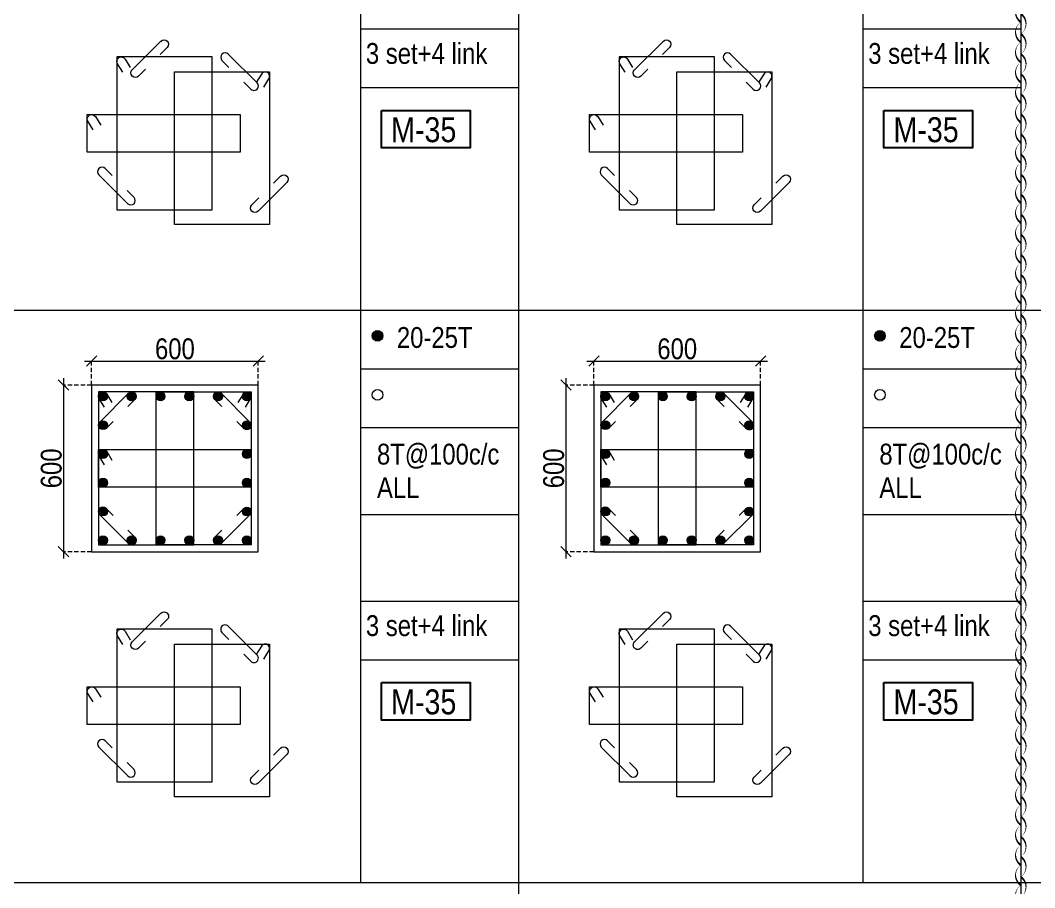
# Model space of a CAD drawing. Header units: millimetres. Extents: x 1112055 to 3390982, y -148532 to 766891.
# Drawn here: x 2250933 to 2265539, y 626940 to 639432 of the extents above; entities that cross this region are included whole.
import ezdxf
from ezdxf.enums import TextEntityAlignment as Align

# ---------------------------------------------------------------- set-up
doc = ezdxf.new("R2010")
doc.units = ezdxf.units.MM
doc.header["$PDMODE"] = 35
doc.header["$PDSIZE"] = -25
doc.linetypes.add('DASHED2', pattern=[0.375, 0.25, -0.125])
doc.linetypes.add('Hidden', pattern=[9.525, 6.35, -3.175])
for name, color, linetype, lineweight in [('B COL. SIZE DIM', 220, 'Continuous', 25), ('B COLSCH', 204, 'Continuous', 20), ('B COLUMN', 1, 'Hidden', 9), ('B P.C.C', 251, 'Continuous', 0), ('B STEEL', 34, 'Continuous', 15)]:
    doc.layers.add(name, color=color, linetype=linetype, lineweight=lineweight)
doc.layers.add('B TEXT', color=7, linetype='Continuous')
doc.styles.add('dim inside', font='romans.shx', dxfattribs={"width": 0.8, "height": 125})
doc.styles.add('SWINC', font='swissc.ttf')
doc.dimstyles.new('dim inside', dxfattribs={"dimtxt": 125, "dimasz": 100, "dimexe": 0, "dimexo": 0, "dimgap": 10, "dimtad": 0, "dimdec": 0, "dimzin": 0, "dimdsep": 46, "dimtxsty": 'dim inside', "dimblk": 'SMALL', "dimcen": 0.09, "dimadec": 0, "dimazin": 0, "dimtfac": 1, "dimtdec": 0, "dimtofl": 0, "dimtmove": 0, "dimatfit": 3, "dimfxl": 1, "dimtolj": 1, "dimtzin": 0, "dimarcsym": 2})

# ---------------------------------------------------------------- blocks, each defined once
blk = doc.blocks.new('_Oblique')
at = {"color": 0, "linetype": 'ByBlock', "lineweight": -2}
blk.add_line((-0.5, -0.5), (0.5, 0.5), dxfattribs=at)
blk = doc.blocks.new('*D3342')
at = {"layer": 'B COL. SIZE DIM', "color": 250, "lineweight": 9, "ltscale": 250, "transparency": 16777216}
blk.add_line((2251859, 634524), (2254459, 634524), dxfattribs=at)
at = {"layer": 'B COL. SIZE DIM', "color": 250, "linetype": 'DASHED2', "lineweight": 9, "ltscale": 250, "transparency": 16777216}
for p, q in [((2251959, 634179), (2251959, 634524)), ((2254359, 634179), (2254359, 634524))]:
    blk.add_line(p, q, dxfattribs=at)
at = {"layer": 'Defpoints', "color": 0, "transparency": 16777216}
for p in [(2254359, 634524), (2251959, 634179), (2254359, 634179)]:
    blk.add_point(p, dxfattribs=at)
at = {"layer": 'B COL. SIZE DIM', "color": 250, "lineweight": 9, "transparency": 16777216, "xscale": 150, "yscale": 150, "zscale": 150, "rotation": 180}
blk.add_blockref('_Oblique', (2251959, 634524), dxfattribs=at)
at = {"layer": 'B COL. SIZE DIM', "color": 250, "lineweight": 9, "transparency": 16777216, "xscale": 150, "yscale": 150, "zscale": 150}
blk.add_blockref('_Oblique', (2254359, 634524), dxfattribs=at)
at = {"layer": 'B COL. SIZE DIM', "color": 6, "transparency": 16777216, "insert": (2253159, 634699), "char_height": 300, "attachment_point": 5, "style": 'SWINC'}
blk.add_mtext('\\A1;600', dxfattribs=at)
blk = doc.blocks.new('*D3343')
at = {"layer": 'B COL. SIZE DIM', "color": 250, "lineweight": 9, "ltscale": 250, "transparency": 16777216}
blk.add_line((2251555, 634279), (2251555, 631679), dxfattribs=at)
at = {"layer": 'B COL. SIZE DIM', "color": 250, "linetype": 'DASHED2', "lineweight": 9, "ltscale": 250, "transparency": 16777216}
for p, q in [((2251959, 634179), (2251555, 634179)), ((2251959, 631779), (2251555, 631779))]:
    blk.add_line(p, q, dxfattribs=at)
at = {"layer": 'Defpoints', "color": 0, "transparency": 16777216}
for p in [(2251959, 634179), (2251555, 631779), (2251959, 631779)]:
    blk.add_point(p, dxfattribs=at)
at = {"layer": 'B COL. SIZE DIM', "color": 250, "lineweight": 9, "transparency": 16777216, "xscale": 150, "yscale": 150, "zscale": 150}
for p, rotation in [((2251555, 634179), 90), ((2251555, 631779), 270)]:
    blk.add_blockref('_Oblique', p, dxfattribs=dict(at, rotation=rotation))
at = {"layer": 'B COL. SIZE DIM', "color": 6, "transparency": 16777216, "insert": (2251380, 632979), "char_height": 300, "attachment_point": 5, "rotation": 90, "style": 'SWINC'}
blk.add_mtext('\\A1;600', dxfattribs=at)
blk = doc.blocks.new('*D3236')
at = {"layer": 'B COL. SIZE DIM', "color": 250, "lineweight": 9, "ltscale": 250, "transparency": 16777216}
blk.add_line((2259092, 634524), (2261692, 634524), dxfattribs=at)
at = {"layer": 'B COL. SIZE DIM', "color": 250, "linetype": 'DASHED2', "lineweight": 9, "ltscale": 250, "transparency": 16777216}
for p, q in [((2259192, 634179), (2259192, 634524)), ((2261592, 634179), (2261592, 634524))]:
    blk.add_line(p, q, dxfattribs=at)
at = {"layer": 'Defpoints', "color": 0, "transparency": 16777216}
for p in [(2261592, 634524), (2259192, 634179), (2261592, 634179)]:
    blk.add_point(p, dxfattribs=at)
at = {"layer": 'B COL. SIZE DIM', "color": 250, "lineweight": 9, "transparency": 16777216, "xscale": 150, "yscale": 150, "zscale": 150, "rotation": 180}
blk.add_blockref('_Oblique', (2259192, 634524), dxfattribs=at)
at = {"layer": 'B COL. SIZE DIM', "color": 250, "lineweight": 9, "transparency": 16777216, "xscale": 150, "yscale": 150, "zscale": 150}
blk.add_blockref('_Oblique', (2261592, 634524), dxfattribs=at)
at = {"layer": 'B COL. SIZE DIM', "color": 6, "transparency": 16777216, "insert": (2260392, 634699), "char_height": 300, "attachment_point": 5, "style": 'SWINC'}
blk.add_mtext('\\A1;600', dxfattribs=at)
blk = doc.blocks.new('*D3237')
at = {"layer": 'B COL. SIZE DIM', "color": 250, "lineweight": 9, "ltscale": 250, "transparency": 16777216}
blk.add_line((2258789, 634279), (2258789, 631679), dxfattribs=at)
at = {"layer": 'B COL. SIZE DIM', "color": 250, "linetype": 'DASHED2', "lineweight": 9, "ltscale": 250, "transparency": 16777216}
for p, q in [((2259192, 634179), (2258789, 634179)), ((2259192, 631779), (2258789, 631779))]:
    blk.add_line(p, q, dxfattribs=at)
at = {"layer": 'Defpoints', "color": 0, "transparency": 16777216}
for p in [(2259192, 634179), (2258789, 631779), (2259192, 631779)]:
    blk.add_point(p, dxfattribs=at)
at = {"layer": 'B COL. SIZE DIM', "color": 250, "lineweight": 9, "transparency": 16777216, "xscale": 150, "yscale": 150, "zscale": 150}
for p, rotation in [((2258789, 634179), 90), ((2258789, 631779), 270)]:
    blk.add_blockref('_Oblique', p, dxfattribs=dict(at, rotation=rotation))
at = {"layer": 'B COL. SIZE DIM', "color": 6, "transparency": 16777216, "insert": (2258614, 632979), "char_height": 300, "attachment_point": 5, "rotation": 90, "style": 'SWINC'}
blk.add_mtext('\\A1;600', dxfattribs=at)

msp = doc.modelspace()

# ---------------------------------------------------------------- hatches: boundary and pattern name
at = {"layer": 'B STEEL', "lineweight": 9, "ltscale": 0.5}
h = msp.add_hatch(color=34, dxfattribs=at)
edge = h.paths.add_edge_path()
edge.add_arc((2256077.2, 634888.4), 76.8, 0, 360)
h = msp.add_hatch(color=34, dxfattribs=at)
edge = h.paths.add_edge_path()
edge.add_arc((2263310.8, 634888.4), 76.8, 0, 360)
h = msp.add_hatch(color=34, dxfattribs=at)
edge = h.paths.add_edge_path()
edge.add_arc((2252122.9, 634015.2), 64, 0, 360)
h = msp.add_hatch(color=34, dxfattribs=at)
edge = h.paths.add_edge_path()
edge.add_arc((2252537.3, 634015.2), 64, 180, 540, ccw=False)
at = {"layer": 'B STEEL'}
h = msp.add_hatch(color=34, dxfattribs=at)
edge = h.paths.add_edge_path()
edge.add_arc((2252951.7, 634015.2), 64, 0, 360)
h = msp.add_hatch(color=34, dxfattribs=at)
edge = h.paths.add_edge_path()
edge.add_arc((2253366.1, 634015.2), 64, 0, 360)
at = {"layer": 'B STEEL', "lineweight": 9, "ltscale": 0.5}
h = msp.add_hatch(color=34, dxfattribs=at)
edge = h.paths.add_edge_path()
edge.add_arc((2253780.4, 634015.2), 64, 180, 540, ccw=False)
h = msp.add_hatch(color=34, dxfattribs=at)
edge = h.paths.add_edge_path()
edge.add_arc((2254194.8, 634015.2), 64, 180, 540, ccw=False)
h = msp.add_hatch(color=34, dxfattribs=at)
edge = h.paths.add_edge_path()
edge.add_arc((2259356.4, 634015.2), 64, 0, 360)
h = msp.add_hatch(color=34, dxfattribs=at)
edge = h.paths.add_edge_path()
edge.add_arc((2259770.8, 634015.2), 64, 180, 540, ccw=False)
at = {"layer": 'B STEEL'}
h = msp.add_hatch(color=34, dxfattribs=at)
edge = h.paths.add_edge_path()
edge.add_arc((2260185.2, 634015.2), 64, 0, 360)
h = msp.add_hatch(color=34, dxfattribs=at)
edge = h.paths.add_edge_path()
edge.add_arc((2260599.6, 634015.2), 64, 0, 360)
at = {"layer": 'B STEEL', "lineweight": 9, "ltscale": 0.5}
h = msp.add_hatch(color=34, dxfattribs=at)
edge = h.paths.add_edge_path()
edge.add_arc((2261014, 634015.2), 64, 180, 540, ccw=False)
h = msp.add_hatch(color=34, dxfattribs=at)
edge = h.paths.add_edge_path()
edge.add_arc((2261428.4, 634015.2), 64, 180, 540, ccw=False)
h = msp.add_hatch(color=34, dxfattribs=at)
edge = h.paths.add_edge_path()
edge.add_arc((2252122.9, 633600.8), 64, 0, 360)
h = msp.add_hatch(color=34, dxfattribs=at)
edge = h.paths.add_edge_path()
edge.add_arc((2254194.8, 633600.8), 64, 180, 540, ccw=False)
h = msp.add_hatch(color=34, dxfattribs=at)
edge = h.paths.add_edge_path()
edge.add_arc((2259356.4, 633600.8), 64, 0, 360)
h = msp.add_hatch(color=34, dxfattribs=at)
edge = h.paths.add_edge_path()
edge.add_arc((2261428.4, 633600.8), 64, 180, 540, ccw=False)
at = {"layer": 'B STEEL'}
h = msp.add_hatch(color=34, dxfattribs=at)
edge = h.paths.add_edge_path()
edge.add_arc((2252122.9, 633186.5), 64, 0, 360)
h = msp.add_hatch(color=34, dxfattribs=at)
edge = h.paths.add_edge_path()
edge.add_arc((2254194.8, 633186.5), 64, 0, 360)
h = msp.add_hatch(color=34, dxfattribs=at)
edge = h.paths.add_edge_path()
edge.add_arc((2259356.4, 633186.5), 64, 0, 360)
h = msp.add_hatch(color=34, dxfattribs=at)
edge = h.paths.add_edge_path()
edge.add_arc((2261428.4, 633186.5), 64, 0, 360)
h = msp.add_hatch(color=34, dxfattribs=at)
edge = h.paths.add_edge_path()
edge.add_arc((2252122.9, 632772.1), 64, 0, 360)
h = msp.add_hatch(color=34, dxfattribs=at)
edge = h.paths.add_edge_path()
edge.add_arc((2254194.8, 632772.1), 64, 0, 360)
h = msp.add_hatch(color=34, dxfattribs=at)
edge = h.paths.add_edge_path()
edge.add_arc((2259356.4, 632772.1), 64, 0, 360)
h = msp.add_hatch(color=34, dxfattribs=at)
edge = h.paths.add_edge_path()
edge.add_arc((2261428.4, 632772.1), 64, 0, 360)
at = {"layer": 'B STEEL', "lineweight": 9, "ltscale": 0.5}
h = msp.add_hatch(color=34, dxfattribs=at)
edge = h.paths.add_edge_path()
edge.add_arc((2252122.9, 632357.7), 64, 0, 360)
h = msp.add_hatch(color=34, dxfattribs=at)
edge = h.paths.add_edge_path()
edge.add_arc((2254194.8, 632357.7), 64, 180, 540, ccw=False)
h = msp.add_hatch(color=34, dxfattribs=at)
edge = h.paths.add_edge_path()
edge.add_arc((2259356.4, 632357.7), 64, 0, 360)
h = msp.add_hatch(color=34, dxfattribs=at)
edge = h.paths.add_edge_path()
edge.add_arc((2261428.4, 632357.7), 64, 180, 540, ccw=False)
h = msp.add_hatch(color=34, dxfattribs=at)
edge = h.paths.add_edge_path()
edge.add_arc((2252122.9, 631943.3), 64, 0, 360, ccw=False)
h = msp.add_hatch(color=34, dxfattribs=at)
edge = h.paths.add_edge_path()
edge.add_arc((2252537.3, 631943.3), 64, -180, 180)
at = {"layer": 'B STEEL'}
h = msp.add_hatch(color=34, dxfattribs=at)
edge = h.paths.add_edge_path()
edge.add_arc((2252951.7, 631943.3), 64, 0, 360)
h = msp.add_hatch(color=34, dxfattribs=at)
edge = h.paths.add_edge_path()
edge.add_arc((2253366.1, 631943.3), 64, 0, 360)
at = {"layer": 'B STEEL', "lineweight": 9, "ltscale": 0.5}
h = msp.add_hatch(color=34, dxfattribs=at)
edge = h.paths.add_edge_path()
edge.add_arc((2253780.4, 631943.3), 64, -180, 180)
h = msp.add_hatch(color=34, dxfattribs=at)
edge = h.paths.add_edge_path()
edge.add_arc((2254194.8, 631943.3), 64, -180, 180)
h = msp.add_hatch(color=34, dxfattribs=at)
edge = h.paths.add_edge_path()
edge.add_arc((2259356.4, 631943.3), 64, 0, 360, ccw=False)
h = msp.add_hatch(color=34, dxfattribs=at)
edge = h.paths.add_edge_path()
edge.add_arc((2259770.8, 631943.3), 64, -180, 180)
at = {"layer": 'B STEEL'}
h = msp.add_hatch(color=34, dxfattribs=at)
edge = h.paths.add_edge_path()
edge.add_arc((2260185.2, 631943.3), 64, 0, 360)
h = msp.add_hatch(color=34, dxfattribs=at)
edge = h.paths.add_edge_path()
edge.add_arc((2260599.6, 631943.3), 64, 0, 360)
at = {"layer": 'B STEEL', "lineweight": 9, "ltscale": 0.5}
h = msp.add_hatch(color=34, dxfattribs=at)
edge = h.paths.add_edge_path()
edge.add_arc((2261014, 631943.3), 64, -180, 180)
h = msp.add_hatch(color=34, dxfattribs=at)
edge = h.paths.add_edge_path()
edge.add_arc((2261428.4, 631943.3), 64, -180, 180)

# ---------------------------------------------------------------- linework, layer by layer
at = {"layer": 'B COLSCH', "color": 250, "lineweight": 0}
for p, q in [((2258105.3, 676456), (2258105.3, 618141.8)), ((2263064.5, 676456), (2263064.5, 627016.9)), ((2265338.9, 676456), (2265338.9, 618141.8)), ((2255830.9, 668216.1), (2255830.9, 627016.9)), ((2255830.9, 639307), (2258105.3, 639307)), ((2263064.5, 639307), (2265338.9, 639307)), ((2255830.9, 638462), (2258105.3, 638462)), ((2263064.5, 638462), (2265338.9, 638462)), ((2203002.6, 635256.7), (2375997.6, 635256.7)), ((2255830.9, 634411.7), (2258105.3, 634411.7)), ((2263064.5, 634411.7), (2265338.9, 634411.7)), ((2255830.9, 633566.7), (2258105.3, 633566.7)), ((2263064.5, 633566.7), (2265338.9, 633566.7)), ((2255830.9, 632317), (2258105.3, 632317)), ((2263064.5, 632317), (2265338.9, 632317)), ((2255830.9, 631067.2), (2258105.3, 631067.2)), ((2263064.5, 631067.2), (2265338.9, 631067.2)), ((2255830.9, 630222.2), (2258105.3, 630222.2)), ((2263064.5, 630222.2), (2265338.9, 630222.2)), ((2203002.6, 627016.9), (2375997.6, 627016.9))]:
    msp.add_line(p, q, dxfattribs=at)
at = {"layer": 'B COLUMN', "color": 1, "linetype": 'ByBlock', "lineweight": 20}
for points in [[(2251958.9, 631779.3), (2254358.9, 631779.3), (2254358.9, 634179.3), (2251958.9, 634179.3)], [(2259192.4, 631779.3), (2261592.4, 631779.3), (2261592.4, 634179.3), (2259192.4, 634179.3)]]:
    msp.add_lwpolyline(points, close=True, dxfattribs=at)
at = {"layer": 'B P.C.C', "color": 3, "lineweight": 0}
for points in [[(2265338.9, 639694.9, 0, 28.9, 0.5205671), (2265338.9, 639405.8, 0, 28.9, 0.5205671), (2265338.9, 639116.8, 0, 28.9, 0.5205671), (2265338.9, 638827.8, 0, 28.9, 0.5205671), (2265338.9, 638538.8, 0, 28.9, 0.5205671), (2265338.9, 638249.7, 0, 28.9, 0.5205671), (2265338.9, 637960.7, 0, 28.9, 0.5205671), (2265338.9, 637671.7, 0, 28.9, 0.5205671), (2265338.9, 637382.6, 0, 28.9, 0.5205671), (2265338.9, 637093.6, 0, 28.9, 0.5205671), (2265338.9, 636804.6, 0, 28.9, 0.5205671), (2265338.9, 636515.5, 0, 28.9, 0.5205671), (2265338.9, 636226.5, 0, 28.9, 0.5205671), (2265338.9, 635937.5, 0, 28.9, 0.5205671), (2265338.9, 635648.5, 0, 28.9, 0.5205671), (2265338.9, 635359.4, 0, 28.9, 0.5205671), (2265338.9, 635070.4, 0, 28.9, 0.5205671), (2265338.9, 634781.4, 0, 28.9, 0.5205671), (2265338.9, 634492.3, 0, 28.9, 0.5205671), (2265338.9, 634203.3, 0, 28.9, 0.5205671), (2265338.9, 633914.3, 0, 28.9, 0.5205671), (2265338.9, 633625.2, 0, 28.9, 0.5205671), (2265338.9, 633336.2, 0, 28.9, 0.5205671), (2265338.9, 633047.2, 0, 28.9, 0.5205671), (2265338.9, 632758.2, 0, 28.9, 0.5205671), (2265338.9, 632469.1, 0, 28.9, 0.5205671), (2265338.9, 632180.1, 0, 28.9, 0.5205671), (2265338.9, 631891.1, 0, 28.9, 0.5205671), (2265338.9, 631602, 0, 28.9, 0.5205671), (2265338.9, 631313, 0, 28.9, 0.5205671), (2265338.9, 631024, 0, 28.9, 0.5205671), (2265338.9, 630734.9, 0, 28.9, 0.5205671), (2265338.9, 630445.9, 0, 28.9, 0.5205671), (2265338.9, 630156.9, 0, 28.9, 0.5205671), (2265338.9, 629867.9, 0, 28.9, 0.5205671), (2265338.9, 629578.8, 0, 28.9, 0.5205671), (2265338.9, 629289.8, 0, 28.9, 0.5205671), (2265338.9, 629000.8, 0, 28.9, 0.5205671), (2265338.9, 628711.7, 0, 28.9, 0.5205671), (2265338.9, 628422.7, 0, 28.9, 0.5205671), (2265338.9, 628133.7, 0, 28.9, 0.5205671), (2265338.9, 627844.6, 0, 28.9, 0.5205671), (2265338.9, 627555.6, 0, 28.9, 0.5205671), (2265338.9, 627266.6, 0, 28.9, 0.5205671), (2265338.9, 626977.6, 0, 28.9, 0.5205671), (2265338.9, 626688.5, 0, 28.9, 0.5205671)], [(2265338.9, 626807.1, 0, 28.9, 0.5205671), (2265338.9, 627096.1, 0, 28.9, 0.5205671), (2265338.9, 627385.2, 0, 28.9, 0.5205671), (2265338.9, 627674.2, 0, 28.9, 0.5205671), (2265338.9, 627963.2, 0, 28.9, 0.5205671), (2265338.9, 628252.3, 0, 28.9, 0.5205671), (2265338.9, 628541.3, 0, 28.9, 0.5205671), (2265338.9, 628830.3, 0, 28.9, 0.5205671), (2265338.9, 629119.4, 0, 28.9, 0.5205671), (2265338.9, 629408.4, 0, 28.9, 0.5205671), (2265338.9, 629697.4, 0, 28.9, 0.5205671), (2265338.9, 629986.4, 0, 28.9, 0.5205671), (2265338.9, 630275.5, 0, 28.9, 0.5205671), (2265338.9, 630564.5, 0, 28.9, 0.5205671), (2265338.9, 630853.5, 0, 28.9, 0.5205671), (2265338.9, 631142.6, 0, 28.9, 0.5205671), (2265338.9, 631431.6, 0, 28.9, 0.5205671), (2265338.9, 631720.6, 0, 28.9, 0.5205671), (2265338.9, 632009.7, 0, 28.9, 0.5205671), (2265338.9, 632298.7, 0, 28.9, 0.5205671), (2265338.9, 632587.7, 0, 28.9, 0.5205671), (2265338.9, 632876.7, 0, 28.9, 0.5205671), (2265338.9, 633165.8, 0, 28.9, 0.5205671), (2265338.9, 633454.8, 0, 28.9, 0.5205671), (2265338.9, 633743.8, 0, 28.9, 0.5205671), (2265338.9, 634032.9, 0, 28.9, 0.5205671), (2265338.9, 634321.9, 0, 28.9, 0.5205671), (2265338.9, 634610.9, 0, 28.9, 0.5205671), (2265338.9, 634900, 0, 28.9, 0.5205671), (2265338.9, 635189, 0, 28.9, 0.5205671), (2265338.9, 635478, 0, 28.9, 0.5205671), (2265338.9, 635767, 0, 28.9, 0.5205671), (2265338.9, 636056.1, 0, 28.9, 0.5205671), (2265338.9, 636345.1, 0, 28.9, 0.5205671), (2265338.9, 636634.1, 0, 28.9, 0.5205671), (2265338.9, 636923.2, 0, 28.9, 0.5205671), (2265338.9, 637212.2, 0, 28.9, 0.5205671), (2265338.9, 637501.2, 0, 28.9, 0.5205671), (2265338.9, 637790.3, 0, 28.9, 0.5205671), (2265338.9, 638079.3, 0, 28.9, 0.5205671), (2265338.9, 638368.3, 0, 28.9, 0.5205671), (2265338.9, 638657.3, 0, 28.9, 0.5205671), (2265338.9, 638946.4, 0, 28.9, 0.5205671), (2265338.9, 639235.4, 0, 28.9, 0.5205671), (2265338.9, 639524.4, 0, 28.9, 0.5205671)]]:
    msp.add_lwpolyline(points, format="xyseb", dxfattribs=at)
at = {"layer": 'B STEEL', "color": 34, "lineweight": 9, "ltscale": 0.5}
for points in [[(2252735.9, 638728.9), (2252635.1, 638628.1, -1), (2252544.5, 638718.6), (2252958.9, 639133, -1), (2253049.5, 639042.5), (2252948.6, 638941.6)], [(2259969.5, 638728.9), (2259868.6, 638628.1, -1), (2259778.1, 638718.6), (2260192.5, 639133, -1), (2260283, 639042.5), (2260182.2, 638941.6)], [(2252407.1, 638684.5), (2252332.4, 638805.9, -1), (2252441.4, 638873.1), (2252516.2, 638751.6)], [(2254150.6, 638541.4), (2254251.4, 638440.6, 1), (2254342, 638531.1), (2253927.6, 638945.5, 1), (2253837, 638855), (2253937.9, 638754.1)], [(2259640.7, 638684.5), (2259565.9, 638805.9, -1), (2259674.9, 638873.1), (2259749.7, 638751.6)], [(2261384.1, 638541.4), (2261485, 638440.6, 1), (2261575.5, 638531.1), (2261161.1, 638945.5, 1), (2261070.6, 638855), (2261171.5, 638754.1)], [(2254438.6, 638469.9), (2254513.4, 638591.4, 1), (2254404.3, 638658.5), (2254329.5, 638537)], [(2261672.1, 638469.9), (2261746.9, 638591.4, 1), (2261637.9, 638658.5), (2261563.1, 638537)], [(2251981.2, 637855.7), (2251906.4, 637977.2, -1), (2252015.5, 638044.3), (2252090.2, 637922.8)], [(2259214.7, 637855.7), (2259140, 637977.2, -1), (2259249, 638044.3), (2259323.8, 637922.8)], [(2252256.8, 637195.3), (2252156, 637296.2, 1), (2252065.4, 637205.6), (2252479.8, 636791.2, 1), (2252570.3, 636881.8), (2252469.5, 636982.6)], [(2259490.4, 637195.3), (2259389.5, 637296.2, 1), (2259299, 637205.6), (2259713.4, 636791.2, 1), (2259803.9, 636881.8), (2259703, 636982.6)], [(2254579.1, 637087.4), (2254680, 637188.3, -1), (2254770.5, 637097.7), (2254356.1, 636683.3, -1), (2254265.6, 636773.9), (2254366.5, 636874.7)], [(2261812.7, 637087.4), (2261913.5, 637188.3, -1), (2262004.1, 637097.7), (2261589.7, 636683.3, -1), (2261499.1, 636773.9), (2261600, 636874.7)], [(2252143.1, 633860.2), (2252068.4, 633981.7, -1), (2252177.4, 634048.8), (2252252.2, 633927.3)], [(2252269, 633656.4), (2252168.1, 633555.6, -1), (2252077.6, 633646.1), (2252492, 634060.5, -1), (2252582.5, 633970), (2252481.7, 633869.1)], [(2254048.7, 633656.4), (2254149.6, 633555.6, 1), (2254240.1, 633646.1), (2253825.7, 634060.5, 1), (2253735.2, 633970), (2253836, 633869.1)], [(2254174.6, 633860.2), (2254249.4, 633981.7, 1), (2254140.3, 634048.8), (2254065.6, 633927.3)], [(2259376.7, 633860.2), (2259301.9, 633981.7, -1), (2259410.9, 634048.8), (2259485.7, 633927.3)], [(2259502.6, 633656.4), (2259401.7, 633555.6, -1), (2259311.2, 633646.1), (2259725.5, 634060.5, -1), (2259816.1, 633970), (2259715.2, 633869.1)], [(2261282.2, 633656.4), (2261383.1, 633555.6, 1), (2261473.7, 633646.1), (2261059.3, 634060.5, 1), (2260968.7, 633970), (2261069.6, 633869.1)], [(2261408.1, 633860.2), (2261482.9, 633981.7, 1), (2261373.9, 634048.8), (2261299.1, 633927.3)], [(2252143.1, 633031.4), (2252068.4, 633152.9, -1), (2252177.4, 633220), (2252252.2, 633098.5)], [(2259376.7, 633031.4), (2259301.9, 633152.9, -1), (2259410.9, 633220), (2259485.7, 633098.5)], [(2252269, 632302.1), (2252168.1, 632402.9, 1), (2252077.6, 632312.4), (2252492, 631898, 1), (2252582.5, 631988.5), (2252481.7, 632089.4)], [(2254048.7, 632302.1), (2254149.6, 632402.9, -1), (2254240.1, 632312.4), (2253825.7, 631898, -1), (2253735.2, 631988.5), (2253836, 632089.4)], [(2259502.6, 632302.1), (2259401.7, 632402.9, 1), (2259311.2, 632312.4), (2259725.5, 631898, 1), (2259816.1, 631988.5), (2259715.2, 632089.4)], [(2261282.2, 632302.1), (2261383.1, 632402.9, -1), (2261473.7, 632312.4), (2261059.3, 631898, -1), (2260968.7, 631988.5), (2261069.6, 632089.4)], [(2252735.9, 630489.1), (2252635.1, 630388.2, -1), (2252544.5, 630478.8), (2252958.9, 630893.2, -1), (2253049.5, 630802.6), (2252948.6, 630701.8)], [(2259969.5, 630489.1), (2259868.6, 630388.2, -1), (2259778.1, 630478.8), (2260192.5, 630893.2, -1), (2260283, 630802.6), (2260182.2, 630701.8)], [(2254150.6, 630301.6), (2254251.4, 630200.7, 1), (2254342, 630291.3), (2253927.6, 630705.7, 1), (2253837, 630615.1), (2253937.9, 630514.3)], [(2261384.1, 630301.6), (2261485, 630200.7, 1), (2261575.5, 630291.3), (2261161.1, 630705.7, 1), (2261070.6, 630615.1), (2261171.5, 630514.3)], [(2252407.1, 630444.6), (2252332.4, 630566.1, -1), (2252441.4, 630633.2), (2252516.2, 630511.7)], [(2259640.7, 630444.6), (2259565.9, 630566.1, -1), (2259674.9, 630633.2), (2259749.7, 630511.7)], [(2254438.6, 630230), (2254513.4, 630351.5, 1), (2254404.3, 630418.6), (2254329.5, 630297.1)], [(2261672.1, 630230), (2261746.9, 630351.5, 1), (2261637.9, 630418.6), (2261563.1, 630297.1)], [(2251981.2, 629615.8), (2251906.4, 629737.3, -1), (2252015.5, 629804.4), (2252090.2, 629682.9)], [(2259214.7, 629615.8), (2259140, 629737.3, -1), (2259249, 629804.4), (2259323.8, 629682.9)], [(2252256.8, 628955.5), (2252156, 629056.3, 1), (2252065.4, 628965.8), (2252479.8, 628551.4, 1), (2252570.3, 628641.9), (2252469.5, 628742.8)], [(2254579.1, 628847.5), (2254680, 628948.4, -1), (2254770.5, 628857.9), (2254356.1, 628443.5, -1), (2254265.6, 628534), (2254366.5, 628634.9)], [(2259490.4, 628955.5), (2259389.5, 629056.3, 1), (2259299, 628965.8), (2259713.4, 628551.4, 1), (2259803.9, 628641.9), (2259703, 628742.8)], [(2261812.7, 628847.5), (2261913.5, 628948.4, -1), (2262004.1, 628857.9), (2261589.7, 628443.5, -1), (2261499.1, 628534), (2261600, 628634.9)]]:
    msp.add_lwpolyline(points, format="xyb", dxfattribs=at)
for points in [[(2252322.9, 636703.5), (2253694.1, 636703.5), (2253694.1, 638903.5), (2252322.9, 638903.5)], [(2259556.4, 636703.5), (2260927.6, 636703.5), (2260927.6, 638903.5), (2259556.4, 638903.5)], [(2254522.9, 636488.9), (2253151.6, 636488.9), (2253151.6, 638688.9), (2254522.9, 638688.9)], [(2261756.4, 636488.9), (2260385.2, 636488.9), (2260385.2, 638688.9), (2261756.4, 638688.9)], [(2251896.9, 638074.7), (2254096.9, 638074.7), (2254096.9, 637532.3), (2251896.9, 637532.3)], [(2259130.5, 638074.7), (2261330.5, 638074.7), (2261330.5, 637532.3), (2259130.5, 637532.3)], [(2252058.9, 631879.3), (2253430.1, 631879.3), (2253430.1, 634079.3), (2252058.9, 634079.3)], [(2254258.9, 631879.3), (2252887.6, 631879.3), (2252887.6, 634079.3), (2254258.9, 634079.3)], [(2259292.4, 631879.3), (2260663.6, 631879.3), (2260663.6, 634079.3), (2259292.4, 634079.3)], [(2261492.4, 631879.3), (2260121.2, 631879.3), (2260121.2, 634079.3), (2261492.4, 634079.3)], [(2252058.9, 633250.5), (2254258.9, 633250.5), (2254258.9, 632708), (2252058.9, 632708)], [(2259292.4, 633250.5), (2261492.4, 633250.5), (2261492.4, 632708), (2259292.4, 632708)], [(2252322.9, 628463.7), (2253694.1, 628463.7), (2253694.1, 630663.7), (2252322.9, 630663.7)], [(2259556.4, 628463.7), (2260927.6, 628463.7), (2260927.6, 630663.7), (2259556.4, 630663.7)], [(2254522.9, 628249.1), (2253151.6, 628249.1), (2253151.6, 630449.1), (2254522.9, 630449.1)], [(2261756.4, 628249.1), (2260385.2, 628249.1), (2260385.2, 630449.1), (2261756.4, 630449.1)], [(2251896.9, 629834.9), (2254096.9, 629834.9), (2254096.9, 629292.5), (2251896.9, 629292.5)], [(2259130.5, 629834.9), (2261330.5, 629834.9), (2261330.5, 629292.5), (2259130.5, 629292.5)]]:
    msp.add_lwpolyline(points, close=True, dxfattribs=at)
for centre, radius in [((2256077.2, 634888.4), 76.8), ((2263310.8, 634888.4), 76.8), ((2252122.9, 634015.2), 64), ((2252537.3, 634015.2), 64), ((2252951.7, 634015.2), 64), ((2253366.1, 634015.2), 64), ((2253780.4, 634015.2), 64), ((2254194.8, 634015.2), 64), ((2256077.2, 634038.1), 76.8), ((2259356.4, 634015.2), 64), ((2259770.8, 634015.2), 64), ((2260185.2, 634015.2), 64), ((2260599.6, 634015.2), 64), ((2261014, 634015.2), 64), ((2261428.4, 634015.2), 64), ((2263310.8, 634038.1), 76.8), ((2252122.9, 633600.8), 64), ((2254194.8, 633600.8), 64), ((2259356.4, 633600.8), 64), ((2261428.4, 633600.8), 64), ((2252122.9, 633186.5), 64), ((2254194.8, 633186.5), 64), ((2259356.4, 633186.5), 64), ((2261428.4, 633186.5), 64), ((2252122.9, 632772.1), 64), ((2254194.8, 632772.1), 64), ((2259356.4, 632772.1), 64), ((2261428.4, 632772.1), 64), ((2252122.9, 632357.7), 64), ((2254194.8, 632357.7), 64), ((2259356.4, 632357.7), 64), ((2261428.4, 632357.7), 64), ((2252122.9, 631943.3), 64), ((2252537.3, 631943.3), 64), ((2252951.7, 631943.3), 64), ((2253366.1, 631943.3), 64), ((2253780.4, 631943.3), 64), ((2254194.8, 631943.3), 64), ((2259356.4, 631943.3), 64), ((2259770.8, 631943.3), 64), ((2260185.2, 631943.3), 64), ((2260599.6, 631943.3), 64), ((2261014, 631943.3), 64), ((2261428.4, 631943.3), 64)]:
    msp.add_circle(centre, radius, dxfattribs=at)
at = {"layer": 'B TEXT', "color": 1}
for points in [[(2256134.6, 638133), (2257409.2, 638133), (2257409.2, 637595), (2256134.6, 637595)], [(2263368.2, 638133), (2264642.8, 638133), (2264642.8, 637595), (2263368.2, 637595)], [(2256134.6, 629893.2), (2257409.2, 629893.2), (2257409.2, 629355.2), (2256134.6, 629355.2)], [(2263368.2, 629893.2), (2264642.8, 629893.2), (2264642.8, 629355.2), (2263368.2, 629355.2)]]:
    msp.add_lwpolyline(points, close=True, dxfattribs=at)

# ---------------------------------------------------------------- texts
at = {"layer": 'B TEXT', "style": 'SWINC'}
for s, p in [('3 set+4 link', (2255909.2, 638804.6)), ('3 set+4 link', (2263142.7, 638804.6)), ('20-25T', (2256355.7, 634713.9)), ('20-25T', (2263589.3, 634713.9)), ('8T@100c/c', (2256068.8, 633034)), ('8T@100c/c', (2263302.4, 633034)), ('ALL', (2256068.8, 632552.2)), ('ALL', (2263302.4, 632552.2)), ('3 set+4 link', (2255909.2, 630564.7)), ('3 set+4 link', (2263142.7, 630564.7))]:
    msp.add_text(s, height=300, dxfattribs=at).set_placement(p)
at = {"layer": 'B TEXT', "color": 1, "style": 'SWINC'}
for p in [(2256272, 637568.5), (2263505.5, 637568.5), (2256272, 629328.6), (2263505.5, 629328.6)]:
    msp.add_text('M-35', height=360, dxfattribs=at).set_placement(p, align=Align.BOTTOM_LEFT)

# ---------------------------------------------------------------- dimensions: what is measured, and where the dimension line sits
at = {"layer": 'B COL. SIZE DIM', "color": 250, "ltscale": 250}
for base, p1, p2, picture, middle in [((2254358.9, 634524.2), (2251958.9, 634179.3), (2254358.9, 634179.3), '*D3342', (2253158.9, 634699.2)), ((2261592.4, 634524.2), (2259192.4, 634179.3), (2261592.4, 634179.3), '*D3236', (2260392.4, 634699.2))]:
    dim = msp.add_linear_dim(base=base, p1=p1, p2=p2, dimstyle='dim inside', override={"dimtxt": 300, "dimasz": 150, "dimgap": 25, "dimtad": 3, "dimlfac": 0.25, "dimtxsty": 'SWINC', "dimblk1": 'Oblique', "dimblk2": 'Oblique', "dimsah": 1, "dimdle": 100, "dimclrd": 250, "dimclre": 250, "dimclrt": 6, "dimfxl": 1000, "dimlwd": 9, "dimlwe": 9}, dxfattribs=at)
    dim.commit()
    dim.dimension.update_dxf_attribs({"geometry": picture, "text_midpoint": middle})
for base, p1, p2, picture, middle in [((2251555, 631779.3), (2251958.9, 634179.3), (2251958.9, 631779.3), '*D3343', (2251380, 632979.3)), ((2258788.5, 631779.3), (2259192.4, 634179.3), (2259192.4, 631779.3), '*D3237', (2258613.5, 632979.3))]:
    dim = msp.add_linear_dim(base=base, p1=p1, p2=p2, angle=90, dimstyle='dim inside', override={"dimtxt": 300, "dimasz": 150, "dimgap": 25, "dimtad": 3, "dimlfac": 0.25, "dimtxsty": 'SWINC', "dimblk1": 'Oblique', "dimblk2": 'Oblique', "dimsah": 1, "dimdle": 100, "dimclrd": 250, "dimclre": 250, "dimclrt": 6, "dimfxl": 1000, "dimlwd": 9, "dimlwe": 9}, dxfattribs=at)
    dim.commit()
    dim.dimension.update_dxf_attribs({"geometry": picture, "text_midpoint": middle})

doc.saveas('drawing.dxf')
